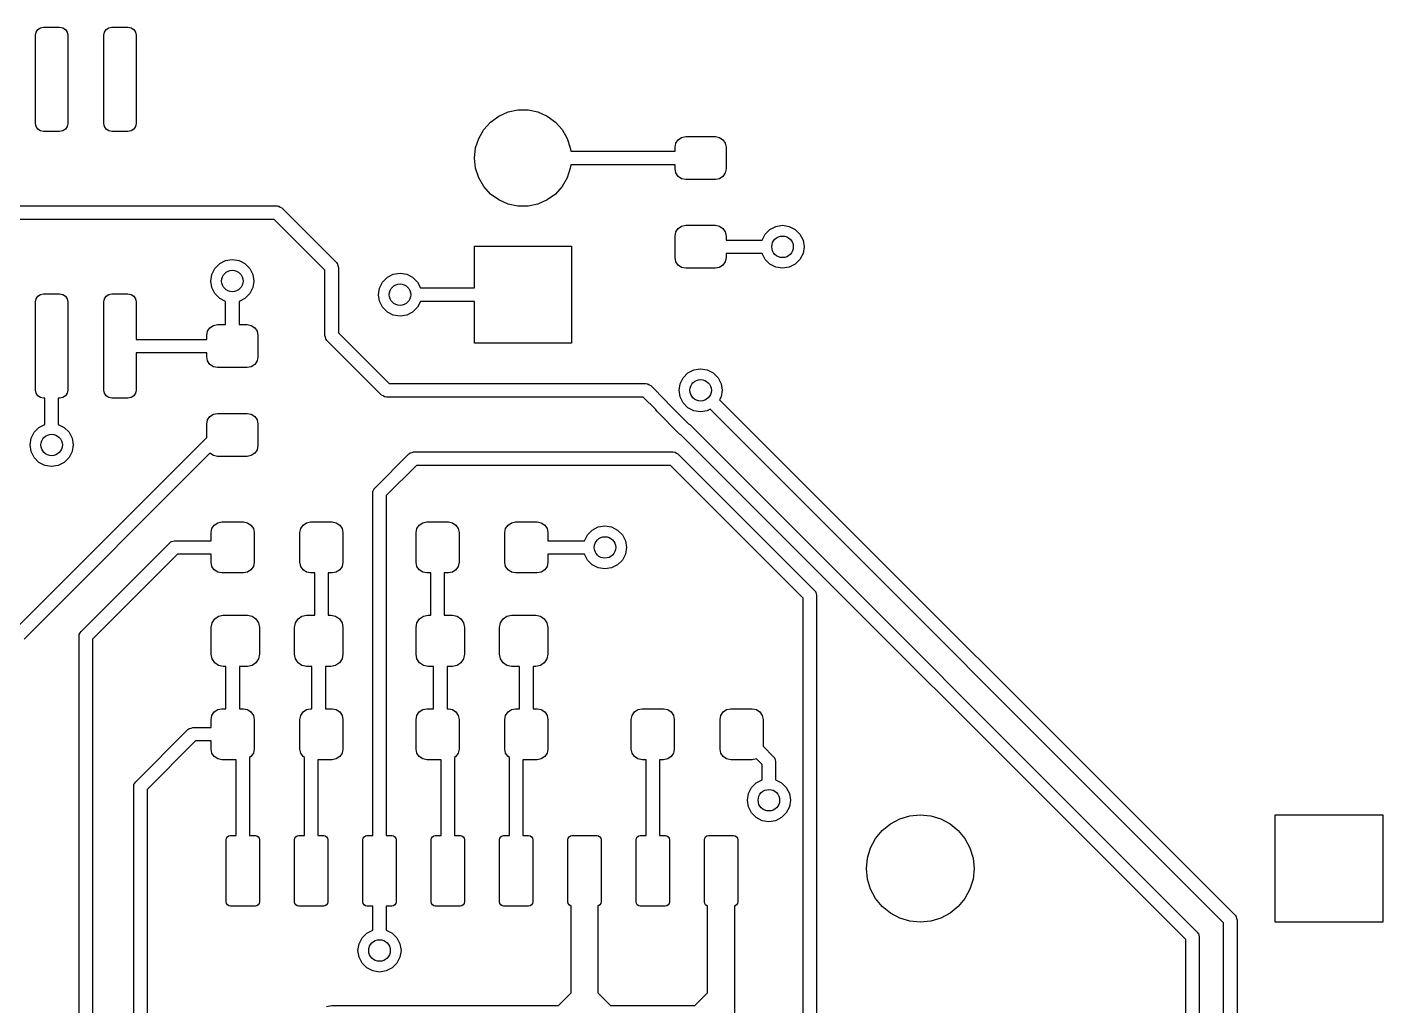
# Model space of a CAD drawing. Extents: x 112.8 to 183.3, y -145.4 to -71.4.
# Drawn here: x 157.15 to 182.36, y -89.68 to -71.48 of the extents above; entities that cross this region are included whole.
import ezdxf

# ---------------------------------------------------------------- set-up
doc = ezdxf.new("R2010")
doc.units = 0
doc.layers.add('BLACK', color=7, linetype='CONTINUOUS')

msp = doc.modelspace()

# ---------------------------------------------------------------- linework, layer by layer
at = {"layer": 'BLACK', "linetype": 'CONTINUOUS'}
for p, q in [((157.307, -71.63), (157.318, -71.5726)), ((157.318, -71.5726), (157.351, -71.5239)), ((157.351, -71.5239), (157.4, -71.4914)), ((157.4, -71.4914), (157.457, -71.48)), ((157.457, -71.48), (157.757, -71.48)), ((157.757, -71.48), (157.814, -71.4914)), ((157.814, -71.4914), (157.863, -71.5239)), ((157.863, -71.5239), (157.896, -71.5726)), ((157.896, -71.5726), (157.907, -71.63)), ((158.577, -71.63), (158.588, -71.5726)), ((158.588, -71.5726), (158.621, -71.5239)), ((158.621, -71.5239), (158.67, -71.4914)), ((158.67, -71.4914), (158.727, -71.48)), ((158.727, -71.48), (159.027, -71.48)), ((159.027, -71.48), (159.084, -71.4914)), ((159.084, -71.4914), (159.133, -71.5239)), ((159.133, -71.5239), (159.166, -71.5726)), ((159.166, -71.5726), (159.177, -71.63)), ((157.307, -73.27), (157.307, -71.63)), ((157.907, -71.63), (157.907, -73.27)), ((158.577, -73.27), (158.577, -71.63)), ((159.177, -71.63), (159.177, -73.27)), ((165.92, -73.1346), (166.092, -73.058)), ((166.092, -73.058), (166.276, -73.0189)), ((166.276, -73.0189), (166.464, -73.0189)), ((166.464, -73.0189), (166.648, -73.058)), ((166.648, -73.058), (166.82, -73.1346)), ((157.318, -73.3274), (157.307, -73.27)), ((157.351, -73.3761), (157.318, -73.3274)), ((157.896, -73.3274), (157.863, -73.3761)), ((157.907, -73.27), (157.896, -73.3274)), ((158.588, -73.3274), (158.577, -73.27)), ((158.621, -73.3761), (158.588, -73.3274)), ((159.166, -73.3274), (159.133, -73.3761)), ((159.177, -73.27), (159.166, -73.3274)), ((165.642, -73.385), (165.768, -73.2452)), ((165.768, -73.2452), (165.92, -73.1346)), ((166.82, -73.1346), (166.972, -73.2452)), ((166.972, -73.2452), (167.098, -73.385)), ((157.4, -73.4086), (157.351, -73.3761)), ((157.457, -73.42), (157.4, -73.4086)), ((157.757, -73.42), (157.457, -73.42)), ((157.814, -73.4086), (157.757, -73.42)), ((157.863, -73.3761), (157.814, -73.4086)), ((158.67, -73.4086), (158.621, -73.3761)), ((158.727, -73.42), (158.67, -73.4086)), ((159.027, -73.42), (158.727, -73.42)), ((159.084, -73.4086), (159.027, -73.42)), ((159.133, -73.3761), (159.084, -73.4086)), ((165.49, -73.7269), (165.548, -73.5479)), ((165.548, -73.5479), (165.642, -73.385)), ((167.098, -73.385), (167.192, -73.5479)), ((167.192, -73.5479), (167.25, -73.7269)), ((169.212, -73.6375), (169.256, -73.5726)), ((169.256, -73.5726), (169.32, -73.5292)), ((169.32, -73.5292), (169.397, -73.514)), ((169.397, -73.514), (169.947, -73.514)), ((169.947, -73.514), (170.024, -73.5292)), ((170.024, -73.5292), (170.088, -73.5726)), ((170.088, -73.5726), (170.132, -73.6375)), ((165.47, -73.914), (165.49, -73.7269)), ((167.25, -73.7269), (167.257, -73.789)), ((167.257, -73.789), (169.197, -73.789)), ((169.197, -73.714), (169.212, -73.6375)), ((169.197, -73.789), (169.197, -73.714)), ((170.132, -73.6375), (170.147, -73.714)), ((170.147, -73.714), (170.147, -74.114)), ((165.49, -74.1011), (165.47, -73.914)), ((167.257, -74.039), (167.25, -74.1011)), ((169.197, -74.039), (167.257, -74.039)), ((169.197, -74.114), (169.197, -74.039)), ((165.548, -74.2801), (165.49, -74.1011)), ((165.642, -74.443), (165.548, -74.2801)), ((167.192, -74.2801), (167.098, -74.443)), ((167.25, -74.1011), (167.192, -74.2801)), ((169.212, -74.1905), (169.197, -74.114)), ((169.256, -74.2554), (169.212, -74.1905)), ((169.32, -74.2988), (169.256, -74.2554)), ((169.397, -74.314), (169.32, -74.2988)), ((169.947, -74.314), (169.397, -74.314)), ((170.024, -74.2988), (169.947, -74.314)), ((170.088, -74.2554), (170.024, -74.2988)), ((170.132, -74.1905), (170.088, -74.2554)), ((170.147, -74.114), (170.132, -74.1905)), ((165.768, -74.5828), (165.642, -74.443)), ((165.92, -74.6934), (165.768, -74.5828)), ((166.972, -74.5828), (166.82, -74.6934)), ((167.098, -74.443), (166.972, -74.5828)), ((153.162, -74.805), (161.798, -74.805)), ((161.798, -74.805), (161.82, -74.8082)), ((161.82, -74.8082), (161.825, -74.8079)), ((161.825, -74.8079), (161.827, -74.8092)), ((161.827, -74.8092), (161.833, -74.8101)), ((161.833, -74.8101), (161.859, -74.8268)), ((161.859, -74.8268), (161.886, -74.8416)), ((161.886, -74.8416), (162.902, -75.8576)), ((166.092, -74.77), (165.92, -74.6934)), ((166.276, -74.8091), (166.092, -74.77)), ((166.464, -74.8091), (166.276, -74.8091)), ((166.648, -74.77), (166.464, -74.8091)), ((166.82, -74.6934), (166.648, -74.77)), ((161.746, -75.055), (153.214, -75.055)), ((162.689, -75.9978), (161.746, -75.055)), ((169.197, -75.364), (169.212, -75.2875)), ((169.212, -75.2875), (169.256, -75.2226)), ((169.256, -75.2226), (169.32, -75.1792)), ((169.32, -75.1792), (169.397, -75.164)), ((169.397, -75.164), (169.947, -75.164)), ((169.947, -75.164), (170.024, -75.1792)), ((170.024, -75.1792), (170.088, -75.2226)), ((170.088, -75.2226), (170.132, -75.2875)), ((170.132, -75.2875), (170.147, -75.364)), ((170.816, -75.439), (170.872, -75.3289)), ((170.872, -75.3289), (170.961, -75.2404)), ((170.961, -75.2404), (171.072, -75.1836)), ((171.072, -75.1836), (171.196, -75.164)), ((171.196, -75.164), (171.32, -75.1836)), ((171.32, -75.1836), (171.431, -75.2404)), ((171.431, -75.2404), (171.52, -75.3289)), ((171.52, -75.3289), (171.576, -75.4404)), ((165.47, -76.329), (165.47, -75.554)), ((165.47, -75.554), (167.27, -75.554)), ((167.27, -75.554), (167.27, -77.354)), ((169.197, -75.764), (169.197, -75.364)), ((170.147, -75.364), (170.147, -75.439)), ((170.147, -75.439), (170.816, -75.439)), ((171.576, -75.4404), (171.596, -75.564)), ((171.596, -75.564), (171.576, -75.6876)), ((160.732, -75.8764), (160.843, -75.8196)), ((160.843, -75.8196), (160.967, -75.8)), ((160.967, -75.8), (161.091, -75.8196)), ((161.091, -75.8196), (161.202, -75.8764)), ((162.902, -75.8576), (162.916, -75.8755)), ((169.212, -75.8405), (169.197, -75.764)), ((169.256, -75.9054), (169.212, -75.8405)), ((170.132, -75.8405), (170.088, -75.9054)), ((170.147, -75.764), (170.132, -75.8405)), ((170.816, -75.689), (170.147, -75.689)), ((170.147, -75.689), (170.147, -75.764)), ((170.872, -75.7991), (170.816, -75.689)), ((170.961, -75.8876), (170.872, -75.7991)), ((171.52, -75.7991), (171.431, -75.8876)), ((171.576, -75.6876), (171.52, -75.7991)), ((160.567, -76.2), (160.587, -76.0764)), ((160.587, -76.0764), (160.643, -75.9649)), ((160.643, -75.9649), (160.732, -75.8764)), ((161.202, -75.8764), (161.291, -75.9649)), ((161.291, -75.9649), (161.347, -76.0764)), ((161.347, -76.0764), (161.367, -76.2)), ((162.689, -77.216), (162.689, -75.9978)), ((162.916, -75.8755), (162.919, -75.8784)), ((162.919, -75.8784), (162.92, -75.881)), ((162.92, -75.881), (162.924, -75.8861)), ((162.924, -75.8861), (162.93, -75.9163)), ((162.93, -75.9163), (162.939, -75.946)), ((162.939, -75.946), (162.939, -77.1642)), ((163.849, -76.1304), (163.96, -76.0736)), ((163.96, -76.0736), (164.084, -76.054)), ((164.084, -76.054), (164.208, -76.0736)), ((164.208, -76.0736), (164.319, -76.1304)), ((169.32, -75.9488), (169.256, -75.9054)), ((169.397, -75.964), (169.32, -75.9488)), ((169.947, -75.964), (169.397, -75.964)), ((170.024, -75.9488), (169.947, -75.964)), ((170.088, -75.9054), (170.024, -75.9488)), ((171.072, -75.9444), (170.961, -75.8876)), ((171.196, -75.964), (171.072, -75.9444)), ((171.32, -75.9444), (171.196, -75.964)), ((171.431, -75.8876), (171.32, -75.9444)), ((160.587, -76.3236), (160.567, -76.2)), ((160.643, -76.4351), (160.587, -76.3236)), ((161.347, -76.3236), (161.291, -76.4351)), ((161.367, -76.2), (161.347, -76.3236)), ((163.684, -76.454), (163.704, -76.3304)), ((163.704, -76.3304), (163.76, -76.2189)), ((163.76, -76.2189), (163.849, -76.1304)), ((164.319, -76.1304), (164.408, -76.2189)), ((164.408, -76.2189), (164.464, -76.329)), ((164.464, -76.329), (165.47, -76.329)), ((157.307, -76.59), (157.318, -76.5326)), ((157.307, -78.23), (157.307, -76.59)), ((157.318, -76.5326), (157.351, -76.4839)), ((157.351, -76.4839), (157.4, -76.4514)), ((157.4, -76.4514), (157.457, -76.44)), ((157.457, -76.44), (157.757, -76.44)), ((157.757, -76.44), (157.814, -76.4514)), ((157.814, -76.4514), (157.863, -76.4839)), ((157.863, -76.4839), (157.896, -76.5326)), ((157.896, -76.5326), (157.907, -76.59)), ((157.907, -76.59), (157.907, -78.23)), ((158.577, -76.59), (158.588, -76.5326)), ((158.577, -78.23), (158.577, -76.59)), ((158.588, -76.5326), (158.621, -76.4839)), ((158.621, -76.4839), (158.67, -76.4514)), ((158.67, -76.4514), (158.727, -76.44)), ((158.727, -76.44), (159.027, -76.44)), ((159.027, -76.44), (159.084, -76.4514)), ((159.084, -76.4514), (159.133, -76.4839)), ((159.133, -76.4839), (159.166, -76.5326)), ((159.166, -76.5326), (159.177, -76.59)), ((159.177, -76.59), (159.177, -77.285)), ((160.732, -76.5236), (160.643, -76.4351)), ((160.842, -76.5797), (160.732, -76.5236)), ((160.842, -77.01), (160.842, -76.5797)), ((161.202, -76.5236), (161.092, -76.5797)), ((161.092, -76.5797), (161.092, -77.01)), ((161.291, -76.4351), (161.202, -76.5236)), ((163.704, -76.5776), (163.684, -76.454)), ((163.76, -76.6891), (163.704, -76.5776)), ((164.464, -76.579), (164.408, -76.6891)), ((165.47, -76.579), (164.464, -76.579)), ((165.47, -77.354), (165.47, -76.579)), ((163.849, -76.7776), (163.76, -76.6891)), ((163.96, -76.8344), (163.849, -76.7776)), ((164.084, -76.854), (163.96, -76.8344)), ((164.208, -76.8344), (164.084, -76.854)), ((164.319, -76.7776), (164.208, -76.8344)), ((164.408, -76.6891), (164.319, -76.7776)), ((160.507, -77.1335), (160.551, -77.0686)), ((160.551, -77.0686), (160.615, -77.0252)), ((160.615, -77.0252), (160.692, -77.01)), ((160.692, -77.01), (160.842, -77.01)), ((161.092, -77.01), (161.242, -77.01)), ((161.242, -77.01), (161.319, -77.0252)), ((161.319, -77.0252), (161.383, -77.0686)), ((161.383, -77.0686), (161.427, -77.1335)), ((159.177, -77.285), (160.492, -77.285)), ((160.492, -77.21), (160.507, -77.1335)), ((160.492, -77.285), (160.492, -77.21)), ((161.427, -77.1335), (161.442, -77.21)), ((161.442, -77.21), (161.442, -77.61)), ((162.698, -77.2457), (162.689, -77.216)), ((162.704, -77.2759), (162.698, -77.2457)), ((162.708, -77.281), (162.704, -77.2759)), ((162.709, -77.2836), (162.708, -77.281)), ((162.712, -77.2865), (162.709, -77.2836)), ((162.726, -77.3044), (162.712, -77.2865)), ((163.742, -78.3204), (162.726, -77.3044)), ((162.939, -77.1642), (163.882, -78.107)), ((167.27, -77.354), (165.47, -77.354)), ((160.492, -77.535), (159.177, -77.535)), ((159.177, -77.535), (159.177, -78.23)), ((160.492, -77.61), (160.492, -77.535)), ((160.507, -77.6865), (160.492, -77.61)), ((161.442, -77.61), (161.427, -77.6865)), ((160.551, -77.7514), (160.507, -77.6865)), ((160.615, -77.7948), (160.551, -77.7514)), ((160.692, -77.81), (160.615, -77.7948)), ((161.242, -77.81), (160.692, -77.81)), ((161.319, -77.7948), (161.242, -77.81)), ((161.383, -77.7514), (161.319, -77.7948)), ((161.427, -77.6865), (161.383, -77.7514)), ((169.437, -77.9084), (169.548, -77.8516)), ((169.548, -77.8516), (169.672, -77.832)), ((169.672, -77.832), (169.796, -77.8516)), ((169.796, -77.8516), (169.907, -77.9084)), ((163.882, -78.107), (168.656, -78.107)), ((168.656, -78.107), (168.678, -78.1102)), ((168.678, -78.1102), (168.683, -78.1099)), ((168.683, -78.1099), (168.685, -78.1112)), ((168.685, -78.1112), (168.691, -78.1121)), ((168.691, -78.1121), (168.717, -78.1288)), ((168.717, -78.1288), (168.744, -78.1436)), ((169.272, -78.232), (169.292, -78.1084)), ((169.292, -78.1084), (169.348, -77.9969)), ((169.348, -77.9969), (169.437, -77.9084)), ((169.907, -77.9084), (169.996, -77.9969)), ((169.996, -77.9969), (170.052, -78.1084)), ((170.052, -78.1084), (170.072, -78.232)), ((157.318, -78.2874), (157.307, -78.23)), ((157.351, -78.3361), (157.318, -78.2874)), ((157.4, -78.3686), (157.351, -78.3361)), ((157.457, -78.38), (157.4, -78.3686)), ((157.482, -78.38), (157.457, -78.38)), ((157.482, -78.8683), (157.482, -78.38)), ((157.757, -78.38), (157.732, -78.38)), ((157.732, -78.38), (157.732, -78.8683)), ((157.814, -78.3686), (157.757, -78.38)), ((157.863, -78.3361), (157.814, -78.3686)), ((157.896, -78.2874), (157.863, -78.3361)), ((157.907, -78.23), (157.896, -78.2874)), ((158.588, -78.2874), (158.577, -78.23)), ((158.621, -78.3361), (158.588, -78.2874)), ((158.67, -78.3686), (158.621, -78.3361)), ((158.727, -78.38), (158.67, -78.3686)), ((159.027, -78.38), (158.727, -78.38)), ((159.084, -78.3686), (159.027, -78.38)), ((159.133, -78.3361), (159.084, -78.3686)), ((159.166, -78.2874), (159.133, -78.3361)), ((159.177, -78.23), (159.166, -78.2874)), ((163.769, -78.3352), (163.742, -78.3204)), ((163.795, -78.3519), (163.769, -78.3352)), ((163.801, -78.3528), (163.795, -78.3519)), ((163.803, -78.3541), (163.801, -78.3528)), ((163.808, -78.3538), (163.803, -78.3541)), ((163.83, -78.357), (163.808, -78.3538)), ((168.604, -78.357), (163.83, -78.357)), ((168.837, -78.5895), (168.604, -78.357)), ((168.744, -78.1436), (169.035, -78.4346)), ((169.292, -78.3556), (169.272, -78.232)), ((169.348, -78.4671), (169.292, -78.3556)), ((170.052, -78.3556), (170.025, -78.4086)), ((170.072, -78.232), (170.052, -78.3556)), ((168.837, -78.5922), (168.837, -78.5895)), ((168.841, -78.5973), (168.837, -78.5922)), ((168.842, -78.5999), (168.841, -78.5973)), ((168.845, -78.6028), (168.842, -78.5999)), ((168.859, -78.6207), (168.845, -78.6028)), ((169.283, -79.0454), (168.859, -78.6207)), ((169.035, -78.4346), (169.049, -78.4525)), ((169.049, -78.4525), (169.052, -78.4554)), ((169.052, -78.4554), (169.053, -78.458)), ((169.053, -78.458), (169.057, -78.4631)), ((169.057, -78.4631), (169.057, -78.4658)), ((169.057, -78.4658), (169.449, -78.8574)), ((169.437, -78.5556), (169.348, -78.4671)), ((169.548, -78.6124), (169.437, -78.5556)), ((169.672, -78.632), (169.548, -78.6124)), ((169.796, -78.6124), (169.672, -78.632)), ((169.849, -78.5854), (169.796, -78.6124)), ((179.395, -88.1318), (169.849, -78.5854)), ((170.025, -78.4086), (179.608, -87.9916)), ((157.372, -78.9244), (157.482, -78.8683)), ((157.732, -78.8683), (157.842, -78.9244)), ((160.492, -78.86), (160.507, -78.7835)), ((160.492, -79.1072), (160.492, -78.86)), ((160.507, -78.7835), (160.551, -78.7186)), ((160.551, -78.7186), (160.615, -78.6752)), ((160.615, -78.6752), (160.692, -78.66)), ((160.692, -78.66), (161.242, -78.66)), ((161.242, -78.66), (161.319, -78.6752)), ((161.319, -78.6752), (161.383, -78.7186)), ((161.383, -78.7186), (161.427, -78.7835)), ((161.427, -78.7835), (161.442, -78.86)), ((161.442, -78.86), (161.442, -79.26)), ((169.449, -78.8574), (169.469, -78.8686)), ((169.469, -78.8686), (178.904, -88.3036)), ((156.884, -82.7156), (160.492, -79.1072)), ((157.207, -79.248), (157.227, -79.1244)), ((157.227, -79.1244), (157.283, -79.0129)), ((157.283, -79.0129), (157.372, -78.9244)), ((157.842, -78.9244), (157.931, -79.0129)), ((157.931, -79.0129), (157.987, -79.1244)), ((157.987, -79.1244), (158.007, -79.248)), ((169.304, -79.0566), (169.283, -79.0454)), ((178.691, -88.4438), (169.304, -79.0566)), ((157.227, -79.3716), (157.207, -79.248)), ((157.283, -79.4831), (157.227, -79.3716)), ((157.987, -79.3716), (157.931, -79.4831)), ((158.007, -79.248), (157.987, -79.3716)), ((161.427, -79.3365), (161.383, -79.4014)), ((161.442, -79.26), (161.427, -79.3365)), ((164.273, -79.3961), (164.278, -79.3923)), ((164.278, -79.3923), (164.308, -79.3857)), ((164.308, -79.3857), (164.338, -79.377)), ((164.338, -79.377), (169.164, -79.377)), ((169.164, -79.377), (169.186, -79.3802)), ((169.186, -79.3802), (169.191, -79.3799)), ((169.191, -79.3799), (169.193, -79.3812)), ((169.193, -79.3812), (169.199, -79.3821)), ((169.199, -79.3821), (169.225, -79.3988)), ((160.551, -79.4017), (157.097, -82.8558)), ((157.372, -79.5716), (157.283, -79.4831)), ((157.483, -79.6284), (157.372, -79.5716)), ((157.607, -79.648), (157.483, -79.6284)), ((157.731, -79.6284), (157.607, -79.648)), ((157.842, -79.5716), (157.731, -79.6284)), ((157.931, -79.4831), (157.842, -79.5716)), ((160.615, -79.4448), (160.551, -79.4017)), ((160.692, -79.46), (160.615, -79.4448)), ((161.242, -79.46), (160.692, -79.46)), ((161.319, -79.4448), (161.242, -79.46)), ((161.383, -79.4014), (161.319, -79.4448)), ((163.615, -80.0486), (164.25, -79.4136)), ((164.39, -79.627), (163.828, -80.1888)), ((164.25, -79.4136), (164.267, -79.4002)), ((164.267, -79.4002), (164.27, -79.3968)), ((164.27, -79.3968), (164.273, -79.3961)), ((169.112, -79.627), (164.39, -79.627)), ((171.579, -82.0938), (169.112, -79.627)), ((169.225, -79.3988), (169.252, -79.4136)), ((169.252, -79.4136), (171.792, -81.9536)), ((163.578, -80.137), (163.581, -80.1149)), ((163.578, -86.511), (163.578, -80.137)), ((163.581, -80.1104), (163.582, -80.108)), ((163.581, -80.1149), (163.581, -80.1104)), ((163.582, -80.108), (163.583, -80.1018)), ((163.583, -80.1018), (163.6, -80.0758)), ((163.6, -80.0758), (163.615, -80.0486)), ((163.828, -80.1888), (163.828, -86.511)), ((160.573, -80.878), (160.588, -80.8015)), ((160.573, -81.028), (160.573, -80.878)), ((160.588, -80.8015), (160.632, -80.7366)), ((160.632, -80.7366), (160.696, -80.6932)), ((160.696, -80.6932), (160.773, -80.678)), ((160.773, -80.678), (161.173, -80.678)), ((161.173, -80.678), (161.25, -80.6932)), ((161.25, -80.6932), (161.314, -80.7366)), ((161.314, -80.7366), (161.358, -80.8015)), ((161.358, -80.8015), (161.373, -80.878)), ((161.373, -80.878), (161.373, -81.428)), ((162.223, -80.878), (162.238, -80.8015)), ((162.223, -81.428), (162.223, -80.878)), ((162.238, -80.8015), (162.282, -80.7366)), ((162.282, -80.7366), (162.346, -80.6932)), ((162.346, -80.6932), (162.423, -80.678)), ((162.423, -80.678), (162.823, -80.678)), ((162.823, -80.678), (162.9, -80.6932)), ((162.9, -80.6932), (162.964, -80.7366)), ((162.964, -80.7366), (163.008, -80.8015)), ((163.008, -80.8015), (163.023, -80.878)), ((163.023, -80.878), (163.023, -81.428)), ((164.383, -80.878), (164.398, -80.8015)), ((164.383, -81.428), (164.383, -80.878)), ((164.398, -80.8015), (164.442, -80.7366)), ((164.442, -80.7366), (164.506, -80.6932)), ((164.506, -80.6932), (164.583, -80.678)), ((164.583, -80.678), (164.983, -80.678)), ((164.983, -80.678), (165.06, -80.6932)), ((165.06, -80.6932), (165.124, -80.7366)), ((165.124, -80.7366), (165.168, -80.8015)), ((165.168, -80.8015), (165.183, -80.878)), ((165.183, -80.878), (165.183, -81.428)), ((166.033, -80.878), (166.048, -80.8015)), ((166.033, -81.428), (166.033, -80.878)), ((166.048, -80.8015), (166.092, -80.7366)), ((166.092, -80.7366), (166.156, -80.6932)), ((166.156, -80.6932), (166.233, -80.678)), ((166.233, -80.678), (166.633, -80.678)), ((166.633, -80.678), (166.71, -80.6932)), ((166.71, -80.6932), (166.774, -80.7366)), ((166.774, -80.7366), (166.818, -80.8015)), ((166.818, -80.8015), (166.833, -80.878)), ((166.833, -80.878), (166.833, -81.028)), ((167.57, -80.9179), (167.659, -80.8294)), ((167.659, -80.8294), (167.77, -80.7726)), ((167.77, -80.7726), (167.894, -80.753)), ((167.894, -80.753), (168.018, -80.7726)), ((168.018, -80.7726), (168.129, -80.8294)), ((168.129, -80.8294), (168.218, -80.9179)), ((158.154, -82.7156), (159.805, -81.0646)), ((159.805, -81.0646), (159.822, -81.0512)), ((159.822, -81.0512), (159.825, -81.0478)), ((159.825, -81.0478), (159.828, -81.0471)), ((159.828, -81.0471), (159.833, -81.0433)), ((159.833, -81.0433), (159.863, -81.0367)), ((159.863, -81.0367), (159.893, -81.028)), ((159.893, -81.028), (160.573, -81.028)), ((166.833, -81.028), (167.514, -81.028)), ((167.514, -81.028), (167.57, -80.9179)), ((168.218, -80.9179), (168.274, -81.0294)), ((168.274, -81.0294), (168.294, -81.153)), ((168.294, -81.153), (168.274, -81.2766)), ((159.945, -81.278), (158.367, -82.8558)), ((160.573, -81.278), (159.945, -81.278)), ((160.573, -81.428), (160.573, -81.278)), ((167.514, -81.278), (166.833, -81.278)), ((166.833, -81.278), (166.833, -81.428)), ((167.57, -81.3881), (167.514, -81.278)), ((167.659, -81.4766), (167.57, -81.3881)), ((168.218, -81.3881), (168.129, -81.4766)), ((168.274, -81.2766), (168.218, -81.3881)), ((160.588, -81.5045), (160.573, -81.428)), ((160.632, -81.5694), (160.588, -81.5045)), ((160.696, -81.6128), (160.632, -81.5694)), ((160.773, -81.628), (160.696, -81.6128)), ((161.173, -81.628), (160.773, -81.628)), ((161.25, -81.6128), (161.173, -81.628)), ((161.314, -81.5694), (161.25, -81.6128)), ((161.358, -81.5045), (161.314, -81.5694)), ((161.373, -81.428), (161.358, -81.5045)), ((162.238, -81.5045), (162.223, -81.428)), ((162.282, -81.5694), (162.238, -81.5045)), ((162.346, -81.6128), (162.282, -81.5694)), ((162.423, -81.628), (162.346, -81.6128)), ((162.498, -81.628), (162.423, -81.628)), ((162.498, -82.4145), (162.498, -81.628)), ((162.823, -81.628), (162.748, -81.628)), ((162.748, -81.628), (162.748, -82.4145)), ((162.9, -81.6128), (162.823, -81.628)), ((162.964, -81.5694), (162.9, -81.6128)), ((163.008, -81.5045), (162.964, -81.5694)), ((163.023, -81.428), (163.008, -81.5045)), ((164.398, -81.5045), (164.383, -81.428)), ((164.442, -81.5694), (164.398, -81.5045)), ((164.506, -81.6128), (164.442, -81.5694)), ((164.583, -81.628), (164.506, -81.6128)), ((164.658, -81.628), (164.583, -81.628)), ((164.658, -82.4145), (164.658, -81.628)), ((164.983, -81.628), (164.908, -81.628)), ((164.908, -81.628), (164.908, -82.4145)), ((165.06, -81.6128), (164.983, -81.628)), ((165.124, -81.5694), (165.06, -81.6128)), ((165.168, -81.5045), (165.124, -81.5694)), ((165.183, -81.428), (165.168, -81.5045)), ((166.048, -81.5045), (166.033, -81.428)), ((166.092, -81.5694), (166.048, -81.5045)), ((166.156, -81.6128), (166.092, -81.5694)), ((166.233, -81.628), (166.156, -81.6128)), ((166.633, -81.628), (166.233, -81.628)), ((166.71, -81.6128), (166.633, -81.628)), ((166.774, -81.5694), (166.71, -81.6128)), ((166.818, -81.5045), (166.774, -81.5694)), ((166.833, -81.428), (166.818, -81.5045)), ((167.77, -81.5334), (167.659, -81.4766)), ((167.894, -81.553), (167.77, -81.5334)), ((168.018, -81.5334), (167.894, -81.553)), ((168.129, -81.4766), (168.018, -81.5334)), ((171.579, -93.745), (171.579, -82.0938)), ((171.792, -81.9536), (171.806, -81.9715)), ((171.806, -81.9715), (171.809, -81.9744)), ((171.809, -81.9744), (171.81, -81.977)), ((171.81, -81.977), (171.814, -81.9821)), ((171.814, -81.9821), (171.82, -82.0123)), ((171.82, -82.0123), (171.829, -82.042)), ((171.829, -82.042), (171.829, -93.6932)), ((160.712, -82.4316), (160.798, -82.4145)), ((160.798, -82.4145), (161.248, -82.4145)), ((161.248, -82.4145), (161.334, -82.4316)), ((162.262, -82.4316), (162.348, -82.4145)), ((162.348, -82.4145), (162.498, -82.4145)), ((162.748, -82.4145), (162.798, -82.4145)), ((162.798, -82.4145), (162.884, -82.4316)), ((164.522, -82.4316), (164.608, -82.4145)), ((164.608, -82.4145), (164.658, -82.4145)), ((164.908, -82.4145), (165.058, -82.4145)), ((165.058, -82.4145), (165.144, -82.4316)), ((166.072, -82.4316), (166.158, -82.4145)), ((166.158, -82.4145), (166.608, -82.4145)), ((166.608, -82.4145), (166.694, -82.4316)), ((160.573, -82.6395), (160.59, -82.5534)), ((160.573, -83.1395), (160.573, -82.6395)), ((160.59, -82.5534), (160.639, -82.4804)), ((160.639, -82.4804), (160.712, -82.4316)), ((161.334, -82.4316), (161.407, -82.4804)), ((161.407, -82.4804), (161.456, -82.5534)), ((161.456, -82.5534), (161.473, -82.6395)), ((161.473, -82.6395), (161.473, -83.1395)), ((162.123, -82.6395), (162.14, -82.5534)), ((162.123, -83.1395), (162.123, -82.6395)), ((162.14, -82.5534), (162.189, -82.4804)), ((162.189, -82.4804), (162.262, -82.4316)), ((162.884, -82.4316), (162.957, -82.4804)), ((162.957, -82.4804), (163.006, -82.5534)), ((163.006, -82.5534), (163.023, -82.6395)), ((163.023, -82.6395), (163.023, -83.1395)), ((164.383, -82.6395), (164.4, -82.5534)), ((164.383, -83.1395), (164.383, -82.6395)), ((164.4, -82.5534), (164.449, -82.4804)), ((164.449, -82.4804), (164.522, -82.4316)), ((165.144, -82.4316), (165.217, -82.4804)), ((165.217, -82.4804), (165.266, -82.5534)), ((165.266, -82.5534), (165.283, -82.6395)), ((165.283, -82.6395), (165.283, -83.1395)), ((165.933, -82.6395), (165.95, -82.5534)), ((165.933, -83.1395), (165.933, -82.6395)), ((165.95, -82.5534), (165.999, -82.4804)), ((165.999, -82.4804), (166.072, -82.4316)), ((166.694, -82.4316), (166.767, -82.4804)), ((166.767, -82.4804), (166.816, -82.5534)), ((166.816, -82.5534), (166.833, -82.6395)), ((166.833, -82.6395), (166.833, -83.1395)), ((158.117, -82.804), (158.12, -82.7819)), ((158.117, -99.0082), (158.117, -82.804)), ((158.12, -82.7774), (158.121, -82.775)), ((158.12, -82.7819), (158.12, -82.7774)), ((158.121, -82.775), (158.122, -82.7688)), ((158.122, -82.7688), (158.139, -82.7428)), ((158.139, -82.7428), (158.154, -82.7156)), ((158.367, -82.8558), (158.367, -99.06)), ((160.59, -83.2256), (160.573, -83.1395)), ((161.473, -83.1395), (161.456, -83.2256)), ((162.14, -83.2256), (162.123, -83.1395)), ((163.023, -83.1395), (163.006, -83.2256)), ((164.4, -83.2256), (164.383, -83.1395)), ((165.283, -83.1395), (165.266, -83.2256)), ((165.95, -83.2256), (165.933, -83.1395)), ((166.833, -83.1395), (166.816, -83.2256)), ((160.639, -83.2986), (160.59, -83.2256)), ((160.712, -83.3474), (160.639, -83.2986)), ((160.798, -83.3645), (160.712, -83.3474)), ((160.848, -83.3645), (160.798, -83.3645)), ((160.848, -84.151), (160.848, -83.3645)), ((161.248, -83.3645), (161.098, -83.3645)), ((161.098, -83.3645), (161.098, -84.151)), ((161.334, -83.3474), (161.248, -83.3645)), ((161.407, -83.2986), (161.334, -83.3474)), ((161.456, -83.2256), (161.407, -83.2986)), ((162.189, -83.2986), (162.14, -83.2256)), ((162.262, -83.3474), (162.189, -83.2986)), ((162.348, -83.3645), (162.262, -83.3474)), ((162.448, -83.3645), (162.348, -83.3645)), ((162.448, -84.151), (162.448, -83.3645)), ((162.798, -83.3645), (162.698, -83.3645)), ((162.698, -83.3645), (162.698, -84.151)), ((162.884, -83.3474), (162.798, -83.3645)), ((162.957, -83.2986), (162.884, -83.3474)), ((163.006, -83.2256), (162.957, -83.2986)), ((164.449, -83.2986), (164.4, -83.2256)), ((164.522, -83.3474), (164.449, -83.2986)), ((164.608, -83.3645), (164.522, -83.3474)), ((164.708, -83.3645), (164.608, -83.3645)), ((164.708, -84.151), (164.708, -83.3645)), ((165.058, -83.3645), (164.958, -83.3645)), ((164.958, -83.3645), (164.958, -84.151)), ((165.144, -83.3474), (165.058, -83.3645)), ((165.217, -83.2986), (165.144, -83.3474)), ((165.266, -83.2256), (165.217, -83.2986)), ((165.999, -83.2986), (165.95, -83.2256)), ((166.072, -83.3474), (165.999, -83.2986)), ((166.158, -83.3645), (166.072, -83.3474)), ((166.308, -83.3645), (166.158, -83.3645)), ((166.308, -84.151), (166.308, -83.3645)), ((166.608, -83.3645), (166.558, -83.3645)), ((166.558, -83.3645), (166.558, -84.151)), ((166.694, -83.3474), (166.608, -83.3645)), ((166.767, -83.2986), (166.694, -83.3474)), ((166.816, -83.2256), (166.767, -83.2986)), ((160.632, -84.2096), (160.696, -84.1662)), ((160.696, -84.1662), (160.773, -84.151)), ((160.773, -84.151), (160.848, -84.151)), ((161.098, -84.151), (161.173, -84.151)), ((161.173, -84.151), (161.25, -84.1662)), ((161.25, -84.1662), (161.314, -84.2096)), ((162.282, -84.2096), (162.346, -84.1662)), ((162.346, -84.1662), (162.423, -84.151)), ((162.423, -84.151), (162.448, -84.151)), ((162.698, -84.151), (162.823, -84.151)), ((162.823, -84.151), (162.9, -84.1662)), ((162.9, -84.1662), (162.964, -84.2096)), ((164.442, -84.2096), (164.506, -84.1662)), ((164.506, -84.1662), (164.583, -84.151)), ((164.583, -84.151), (164.708, -84.151)), ((164.958, -84.151), (164.983, -84.151)), ((164.983, -84.151), (165.06, -84.1662)), ((165.06, -84.1662), (165.124, -84.2096)), ((166.092, -84.2096), (166.156, -84.1662)), ((166.156, -84.1662), (166.233, -84.151)), ((166.233, -84.151), (166.308, -84.151)), ((166.558, -84.151), (166.633, -84.151)), ((166.633, -84.151), (166.71, -84.1662)), ((166.71, -84.1662), (166.774, -84.2096)), ((168.442, -84.2096), (168.506, -84.1662)), ((168.506, -84.1662), (168.583, -84.151)), ((168.583, -84.151), (168.983, -84.151)), ((168.983, -84.151), (169.06, -84.1662)), ((169.06, -84.1662), (169.124, -84.2096)), ((170.092, -84.2096), (170.156, -84.1662)), ((170.156, -84.1662), (170.233, -84.151)), ((170.233, -84.151), (170.633, -84.151)), ((170.633, -84.151), (170.71, -84.1662)), ((170.71, -84.1662), (170.774, -84.2096)), ((160.573, -84.351), (160.588, -84.2745)), ((160.573, -84.501), (160.573, -84.351)), ((160.588, -84.2745), (160.632, -84.2096)), ((161.314, -84.2096), (161.358, -84.2745)), ((161.358, -84.2745), (161.373, -84.351)), ((161.373, -84.351), (161.373, -84.901)), ((162.223, -84.351), (162.238, -84.2745)), ((162.223, -84.901), (162.223, -84.351)), ((162.238, -84.2745), (162.282, -84.2096)), ((162.964, -84.2096), (163.008, -84.2745)), ((163.008, -84.2745), (163.023, -84.351)), ((163.023, -84.351), (163.023, -84.901)), ((164.383, -84.351), (164.398, -84.2745)), ((164.383, -84.901), (164.383, -84.351)), ((164.398, -84.2745), (164.442, -84.2096)), ((165.124, -84.2096), (165.168, -84.2745)), ((165.168, -84.2745), (165.183, -84.351)), ((165.183, -84.351), (165.183, -84.901)), ((166.033, -84.351), (166.048, -84.2745)), ((166.033, -84.901), (166.033, -84.351)), ((166.048, -84.2745), (166.092, -84.2096)), ((166.774, -84.2096), (166.818, -84.2745)), ((166.818, -84.2745), (166.833, -84.351)), ((166.833, -84.351), (166.833, -84.901)), ((168.383, -84.351), (168.398, -84.2745)), ((168.383, -84.901), (168.383, -84.351)), ((168.398, -84.2745), (168.442, -84.2096)), ((169.124, -84.2096), (169.168, -84.2745)), ((169.168, -84.2745), (169.183, -84.351)), ((169.183, -84.351), (169.183, -84.901)), ((170.033, -84.351), (170.048, -84.2745)), ((170.033, -84.901), (170.033, -84.351)), ((170.048, -84.2745), (170.092, -84.2096)), ((170.774, -84.2096), (170.818, -84.2745)), ((170.818, -84.2745), (170.833, -84.351)), ((170.833, -84.351), (170.833, -84.8492)), ((159.17, -85.5096), (160.142, -84.5376)), ((160.142, -84.5376), (160.159, -84.5242)), ((160.159, -84.5242), (160.162, -84.5208)), ((160.162, -84.5208), (160.165, -84.5201)), ((160.165, -84.5201), (160.17, -84.5163)), ((160.17, -84.5163), (160.2, -84.5097)), ((160.2, -84.5097), (160.23, -84.501)), ((160.23, -84.501), (160.573, -84.501)), ((160.282, -84.751), (159.383, -85.6498)), ((160.573, -84.751), (160.282, -84.751)), ((160.573, -84.901), (160.573, -84.751)), ((160.588, -84.9775), (160.573, -84.901)), ((161.373, -84.901), (161.358, -84.9775)), ((162.238, -84.9775), (162.223, -84.901)), ((163.023, -84.901), (163.008, -84.9775)), ((164.398, -84.9775), (164.383, -84.901)), ((165.183, -84.901), (165.168, -84.9775)), ((166.048, -84.9775), (166.033, -84.901)), ((166.833, -84.901), (166.818, -84.9775)), ((168.398, -84.9775), (168.383, -84.901)), ((169.183, -84.901), (169.168, -84.9775)), ((170.048, -84.9775), (170.033, -84.901)), ((170.833, -84.8492), (171.03, -85.0466)), ((160.632, -85.0424), (160.588, -84.9775)), ((160.696, -85.0858), (160.632, -85.0424)), ((160.773, -85.101), (160.696, -85.0858)), ((161.038, -85.101), (160.773, -85.101)), ((161.038, -86.511), (161.038, -85.101)), ((161.314, -85.0424), (161.288, -85.0601)), ((161.288, -85.0601), (161.288, -86.511)), ((161.358, -84.9775), (161.314, -85.0424)), ((162.282, -85.0424), (162.238, -84.9775)), ((162.308, -85.0601), (162.282, -85.0424)), ((162.308, -86.511), (162.308, -85.0601)), ((162.823, -85.101), (162.558, -85.101)), ((162.558, -85.101), (162.558, -86.511)), ((162.9, -85.0858), (162.823, -85.101)), ((162.964, -85.0424), (162.9, -85.0858)), ((163.008, -84.9775), (162.964, -85.0424)), ((164.442, -85.0424), (164.398, -84.9775)), ((164.506, -85.0858), (164.442, -85.0424)), ((164.583, -85.101), (164.506, -85.0858)), ((164.848, -85.101), (164.583, -85.101)), ((164.848, -86.511), (164.848, -85.101)), ((165.124, -85.0424), (165.098, -85.0601)), ((165.098, -85.0601), (165.098, -86.511)), ((165.168, -84.9775), (165.124, -85.0424)), ((166.092, -85.0424), (166.048, -84.9775)), ((166.118, -85.0601), (166.092, -85.0424)), ((166.118, -86.511), (166.118, -85.0601)), ((166.633, -85.101), (166.368, -85.101)), ((166.368, -85.101), (166.368, -86.511)), ((166.71, -85.0858), (166.633, -85.101)), ((166.774, -85.0424), (166.71, -85.0858)), ((166.818, -84.9775), (166.774, -85.0424)), ((168.442, -85.0424), (168.398, -84.9775)), ((168.506, -85.0858), (168.442, -85.0424)), ((168.583, -85.101), (168.506, -85.0858)), ((168.658, -85.101), (168.583, -85.101)), ((168.658, -86.511), (168.658, -85.101)), ((168.983, -85.101), (168.908, -85.101)), ((168.908, -85.101), (168.908, -86.511)), ((169.06, -85.0858), (168.983, -85.101)), ((169.124, -85.0424), (169.06, -85.0858)), ((169.168, -84.9775), (169.124, -85.0424)), ((170.092, -85.0424), (170.048, -84.9775)), ((170.156, -85.0858), (170.092, -85.0424)), ((170.233, -85.101), (170.156, -85.0858)), ((170.633, -85.101), (170.233, -85.101)), ((170.71, -85.0858), (170.633, -85.101)), ((170.713, -85.0832), (170.71, -85.0858)), ((170.817, -85.1868), (170.713, -85.0832)), ((170.817, -85.4723), (170.817, -85.1868)), ((171.03, -85.0466), (171.044, -85.0645)), ((171.044, -85.0645), (171.047, -85.0674)), ((171.047, -85.0674), (171.048, -85.07)), ((171.048, -85.07), (171.052, -85.0751)), ((171.052, -85.0751), (171.058, -85.1053)), ((171.058, -85.1053), (171.067, -85.135)), ((171.067, -85.135), (171.067, -85.4723)), ((159.133, -85.598), (159.136, -85.5759)), ((159.133, -102.228), (159.133, -85.598)), ((159.136, -85.5714), (159.137, -85.569)), ((159.136, -85.5759), (159.136, -85.5714)), ((159.137, -85.569), (159.138, -85.5628)), ((159.138, -85.5628), (159.155, -85.5368)), ((159.155, -85.5368), (159.17, -85.5096)), ((159.383, -85.6498), (159.383, -102.28)), ((170.562, -85.7284), (170.618, -85.6169)), ((170.618, -85.6169), (170.707, -85.5284)), ((170.707, -85.5284), (170.817, -85.4723)), ((171.067, -85.4723), (171.177, -85.5284)), ((171.177, -85.5284), (171.266, -85.6169)), ((171.266, -85.6169), (171.322, -85.7284)), ((170.542, -85.852), (170.562, -85.7284)), ((170.562, -85.9756), (170.542, -85.852)), ((171.322, -85.7284), (171.342, -85.852)), ((171.342, -85.852), (171.322, -85.9756)), ((170.618, -86.0871), (170.562, -85.9756)), ((170.707, -86.1756), (170.618, -86.0871)), ((170.818, -86.2324), (170.707, -86.1756)), ((171.177, -86.1756), (171.066, -86.2324)), ((171.266, -86.0871), (171.177, -86.1756)), ((171.322, -85.9756), (171.266, -86.0871)), ((173.373, -86.1981), (173.561, -86.1412)), ((173.561, -86.1412), (173.756, -86.122)), ((173.756, -86.122), (173.951, -86.1412)), ((173.951, -86.1412), (174.139, -86.1981)), ((180.356, -88.122), (180.356, -86.122)), ((180.356, -86.122), (182.356, -86.122)), ((182.356, -86.122), (182.356, -88.122)), ((170.942, -86.252), (170.818, -86.2324)), ((171.066, -86.2324), (170.942, -86.252)), ((172.925, -86.5664), (173.049, -86.4149)), ((173.049, -86.4149), (173.2, -86.2905)), ((173.2, -86.2905), (173.373, -86.1981)), ((174.139, -86.1981), (174.312, -86.2905)), ((174.312, -86.2905), (174.463, -86.4149)), ((174.463, -86.4149), (174.587, -86.5664)), ((160.853, -86.5885), (160.859, -86.5588)), ((160.853, -87.7435), (160.853, -86.5885)), ((160.859, -86.5588), (160.876, -86.5337)), ((160.876, -86.5337), (160.901, -86.5169)), ((160.901, -86.5169), (160.93, -86.511)), ((160.93, -86.511), (161.038, -86.511)), ((161.288, -86.511), (161.395, -86.511)), ((161.395, -86.511), (161.425, -86.5169)), ((161.425, -86.5169), (161.45, -86.5337)), ((161.45, -86.5337), (161.467, -86.5588)), ((161.467, -86.5588), (161.473, -86.5885)), ((161.473, -86.5885), (161.473, -87.7435)), ((162.123, -86.5885), (162.129, -86.5588)), ((162.123, -87.7435), (162.123, -86.5885)), ((162.129, -86.5588), (162.146, -86.5337)), ((162.146, -86.5337), (162.171, -86.5169)), ((162.171, -86.5169), (162.201, -86.511)), ((162.201, -86.511), (162.308, -86.511)), ((162.558, -86.511), (162.665, -86.511)), ((162.665, -86.511), (162.695, -86.5169)), ((162.695, -86.5169), (162.72, -86.5337)), ((162.72, -86.5337), (162.737, -86.5588)), ((162.737, -86.5588), (162.743, -86.5885)), ((162.743, -86.5885), (162.743, -87.7435)), ((163.393, -86.5885), (163.399, -86.5588)), ((163.393, -87.7435), (163.393, -86.5885)), ((163.399, -86.5588), (163.416, -86.5337)), ((163.416, -86.5337), (163.441, -86.5169)), ((163.441, -86.5169), (163.47, -86.511)), ((163.47, -86.511), (163.578, -86.511)), ((163.828, -86.511), (163.935, -86.511)), ((163.935, -86.511), (163.965, -86.5169)), ((163.965, -86.5169), (163.99, -86.5337)), ((163.99, -86.5337), (164.007, -86.5588)), ((164.007, -86.5588), (164.013, -86.5885)), ((164.013, -86.5885), (164.013, -87.7435)), ((164.663, -86.5885), (164.669, -86.5588)), ((164.663, -87.7435), (164.663, -86.5885)), ((164.669, -86.5588), (164.686, -86.5337)), ((164.686, -86.5337), (164.711, -86.5169)), ((164.711, -86.5169), (164.74, -86.511)), ((164.74, -86.511), (164.848, -86.511)), ((165.098, -86.511), (165.206, -86.511)), ((165.206, -86.511), (165.235, -86.5169)), ((165.235, -86.5169), (165.26, -86.5337)), ((165.26, -86.5337), (165.277, -86.5588)), ((165.277, -86.5588), (165.283, -86.5885)), ((165.283, -86.5885), (165.283, -87.7435)), ((165.933, -86.5885), (165.939, -86.5588)), ((165.933, -87.7435), (165.933, -86.5885)), ((165.939, -86.5588), (165.956, -86.5337)), ((165.956, -86.5337), (165.981, -86.5169)), ((165.981, -86.5169), (166.01, -86.511)), ((166.01, -86.511), (166.118, -86.511)), ((166.368, -86.511), (166.475, -86.511)), ((166.475, -86.511), (166.505, -86.5169)), ((166.505, -86.5169), (166.53, -86.5337)), ((166.53, -86.5337), (166.547, -86.5588)), ((166.547, -86.5588), (166.553, -86.5885)), ((166.553, -86.5885), (166.553, -87.7435)), ((167.203, -86.5885), (167.209, -86.5588)), ((167.203, -87.7435), (167.203, -86.5885)), ((167.209, -86.5588), (167.226, -86.5337)), ((167.226, -86.5337), (167.251, -86.5169)), ((167.251, -86.5169), (167.28, -86.511)), ((167.28, -86.511), (167.745, -86.511)), ((167.745, -86.511), (167.775, -86.5169)), ((167.775, -86.5169), (167.8, -86.5337)), ((167.8, -86.5337), (167.817, -86.5588)), ((167.817, -86.5588), (167.823, -86.5885)), ((167.823, -86.5885), (167.823, -87.7435)), ((168.473, -86.5885), (168.479, -86.5588)), ((168.473, -87.7435), (168.473, -86.5885)), ((168.479, -86.5588), (168.496, -86.5337)), ((168.496, -86.5337), (168.521, -86.5169)), ((168.521, -86.5169), (168.55, -86.511)), ((168.55, -86.511), (168.658, -86.511)), ((168.908, -86.511), (169.016, -86.511)), ((169.016, -86.511), (169.045, -86.5169)), ((169.045, -86.5169), (169.07, -86.5337)), ((169.07, -86.5337), (169.087, -86.5588)), ((169.087, -86.5588), (169.093, -86.5885)), ((169.093, -86.5885), (169.093, -87.7435)), ((169.743, -86.5885), (169.749, -86.5588)), ((169.743, -87.7435), (169.743, -86.5885)), ((169.749, -86.5588), (169.766, -86.5337)), ((169.766, -86.5337), (169.791, -86.5169)), ((169.791, -86.5169), (169.82, -86.511)), ((169.82, -86.511), (170.285, -86.511)), ((170.285, -86.511), (170.315, -86.5169)), ((170.315, -86.5169), (170.34, -86.5337)), ((170.34, -86.5337), (170.357, -86.5588)), ((170.357, -86.5588), (170.363, -86.5885)), ((170.363, -86.5885), (170.363, -87.7435)), ((172.832, -86.7393), (172.925, -86.5664)), ((174.587, -86.5664), (174.68, -86.7393)), ((172.756, -87.122), (172.775, -86.9269)), ((172.775, -86.9269), (172.832, -86.7393)), ((174.68, -86.7393), (174.737, -86.9269)), ((174.737, -86.9269), (174.756, -87.122)), ((172.775, -87.3171), (172.756, -87.122)), ((174.756, -87.122), (174.737, -87.3171)), ((172.832, -87.5047), (172.775, -87.3171)), ((174.737, -87.3171), (174.68, -87.5047)), ((172.925, -87.6776), (172.832, -87.5047)), ((173.049, -87.8291), (172.925, -87.6776)), ((174.587, -87.6776), (174.463, -87.8291)), ((174.68, -87.5047), (174.587, -87.6776)), ((160.859, -87.7732), (160.853, -87.7435)), ((160.876, -87.7983), (160.859, -87.7732)), ((160.901, -87.8151), (160.876, -87.7983)), ((160.93, -87.821), (160.901, -87.8151)), ((161.395, -87.821), (160.93, -87.821)), ((161.425, -87.8151), (161.395, -87.821)), ((161.45, -87.7983), (161.425, -87.8151)), ((161.467, -87.7732), (161.45, -87.7983)), ((161.473, -87.7435), (161.467, -87.7732)), ((162.129, -87.7732), (162.123, -87.7435)), ((162.146, -87.7983), (162.129, -87.7732)), ((162.171, -87.8151), (162.146, -87.7983)), ((162.201, -87.821), (162.171, -87.8151)), ((162.665, -87.821), (162.201, -87.821)), ((162.695, -87.8151), (162.665, -87.821)), ((162.72, -87.7983), (162.695, -87.8151)), ((162.737, -87.7732), (162.72, -87.7983)), ((162.743, -87.7435), (162.737, -87.7732)), ((163.399, -87.7732), (163.393, -87.7435)), ((163.416, -87.7983), (163.399, -87.7732)), ((163.441, -87.8151), (163.416, -87.7983)), ((163.47, -87.821), (163.441, -87.8151)), ((163.578, -87.821), (163.47, -87.821)), ((163.578, -88.2663), (163.578, -87.821)), ((163.935, -87.821), (163.828, -87.821)), ((163.828, -87.821), (163.828, -88.2663)), ((163.965, -87.8151), (163.935, -87.821)), ((163.99, -87.7983), (163.965, -87.8151)), ((164.007, -87.7732), (163.99, -87.7983)), ((164.013, -87.7435), (164.007, -87.7732)), ((164.669, -87.7732), (164.663, -87.7435)), ((164.686, -87.7983), (164.669, -87.7732)), ((164.711, -87.8151), (164.686, -87.7983)), ((164.74, -87.821), (164.711, -87.8151)), ((165.206, -87.821), (164.74, -87.821)), ((165.235, -87.8151), (165.206, -87.821)), ((165.26, -87.7983), (165.235, -87.8151)), ((165.277, -87.7732), (165.26, -87.7983)), ((165.283, -87.7435), (165.277, -87.7732)), ((165.939, -87.7732), (165.933, -87.7435)), ((165.956, -87.7983), (165.939, -87.7732)), ((165.981, -87.8151), (165.956, -87.7983)), ((166.01, -87.821), (165.981, -87.8151)), ((166.475, -87.821), (166.01, -87.821)), ((166.505, -87.8151), (166.475, -87.821)), ((166.53, -87.7983), (166.505, -87.8151)), ((166.547, -87.7732), (166.53, -87.7983)), ((166.553, -87.7435), (166.547, -87.7732)), ((167.209, -87.7732), (167.203, -87.7435)), ((167.226, -87.7983), (167.209, -87.7732)), ((167.251, -87.8151), (167.226, -87.7983)), ((167.263, -87.8175), (167.251, -87.8151)), ((167.263, -89.4314), (167.263, -87.8175)), ((167.775, -87.8151), (167.763, -87.8175)), ((167.763, -87.8175), (167.763, -89.4314)), ((167.8, -87.7983), (167.775, -87.8151)), ((167.817, -87.7732), (167.8, -87.7983)), ((167.823, -87.7435), (167.817, -87.7732)), ((168.479, -87.7732), (168.473, -87.7435)), ((168.496, -87.7983), (168.479, -87.7732)), ((168.521, -87.8151), (168.496, -87.7983)), ((168.55, -87.821), (168.521, -87.8151)), ((169.016, -87.821), (168.55, -87.821)), ((169.045, -87.8151), (169.016, -87.821)), ((169.07, -87.7983), (169.045, -87.8151)), ((169.087, -87.7732), (169.07, -87.7983)), ((169.093, -87.7435), (169.087, -87.7732)), ((169.749, -87.7732), (169.743, -87.7435)), ((169.766, -87.7983), (169.749, -87.7732)), ((169.791, -87.8151), (169.766, -87.7983)), ((169.803, -87.8175), (169.791, -87.8151)), ((169.803, -89.4314), (169.803, -87.8175)), ((170.315, -87.8151), (170.303, -87.8175)), ((170.303, -87.8175), (170.303, -92.0145)), ((170.34, -87.7983), (170.315, -87.8151)), ((170.357, -87.7732), (170.34, -87.7983)), ((170.363, -87.7435), (170.357, -87.7732)), ((173.2, -87.9535), (173.049, -87.8291)), ((173.373, -88.0459), (173.2, -87.9535)), ((174.312, -87.9535), (174.139, -88.0459)), ((174.463, -87.8291), (174.312, -87.9535)), ((173.561, -88.1028), (173.373, -88.0459)), ((173.756, -88.122), (173.561, -88.1028)), ((173.951, -88.1028), (173.756, -88.122)), ((174.139, -88.0459), (173.951, -88.1028)), ((179.395, -92.2696), (179.395, -88.1318)), ((179.608, -87.9916), (179.622, -88.0095)), ((179.622, -88.0095), (179.625, -88.0124)), ((179.625, -88.0124), (179.626, -88.015)), ((179.626, -88.015), (179.63, -88.0201)), ((179.63, -88.0201), (179.636, -88.0503)), ((179.636, -88.0503), (179.645, -88.08)), ((179.645, -88.08), (179.645, -92.2178)), ((182.356, -88.122), (180.356, -88.122)), ((163.323, -88.5224), (163.379, -88.4109)), ((163.379, -88.4109), (163.468, -88.3224)), ((163.468, -88.3224), (163.578, -88.2663)), ((163.828, -88.2663), (163.938, -88.3224)), ((163.938, -88.3224), (164.027, -88.4109)), ((164.027, -88.4109), (164.083, -88.5224)), ((178.691, -92.456), (178.691, -88.4438)), ((178.904, -88.3036), (178.918, -88.3215)), ((178.918, -88.3215), (178.921, -88.3244)), ((178.921, -88.3244), (178.922, -88.327)), ((178.922, -88.327), (178.926, -88.3321)), ((178.926, -88.3321), (178.932, -88.3623)), ((178.932, -88.3623), (178.941, -88.392)), ((178.941, -88.392), (178.941, -92.4042)), ((163.303, -88.646), (163.323, -88.5224)), ((163.323, -88.7696), (163.303, -88.646)), ((164.083, -88.5224), (164.103, -88.646)), ((164.103, -88.646), (164.083, -88.7696)), ((163.379, -88.8811), (163.323, -88.7696)), ((163.468, -88.9696), (163.379, -88.8811)), ((163.579, -89.0264), (163.468, -88.9696)), ((163.938, -88.9696), (163.827, -89.0264)), ((164.027, -88.8811), (163.938, -88.9696)), ((164.083, -88.7696), (164.027, -88.8811)), ((163.703, -89.046), (163.579, -89.0264)), ((163.827, -89.0264), (163.703, -89.046)), ((167.028, -89.666), (167.263, -89.4314)), ((167.763, -89.4314), (167.998, -89.666)), ((169.568, -89.666), (169.803, -89.4314)), ((162.718, -89.685), (162.814, -89.666)), ((162.814, -89.666), (162.814, -89.666)), ((162.814, -89.666), (167.028, -89.666)), ((167.998, -89.666), (169.568, -89.666))]:
    msp.add_line(p, q, dxfattribs=at)
at = {"layer": 'BLACK'}
for centre in [(171.196, -75.564), (160.967, -76.2), (164.084, -76.454), (169.672, -78.232), (157.607, -79.248), (167.894, -81.153), (170.942, -85.852), (163.703, -88.646)]:
    msp.add_circle(centre, 0.2, dxfattribs=at)

doc.saveas('drawing.dxf')
